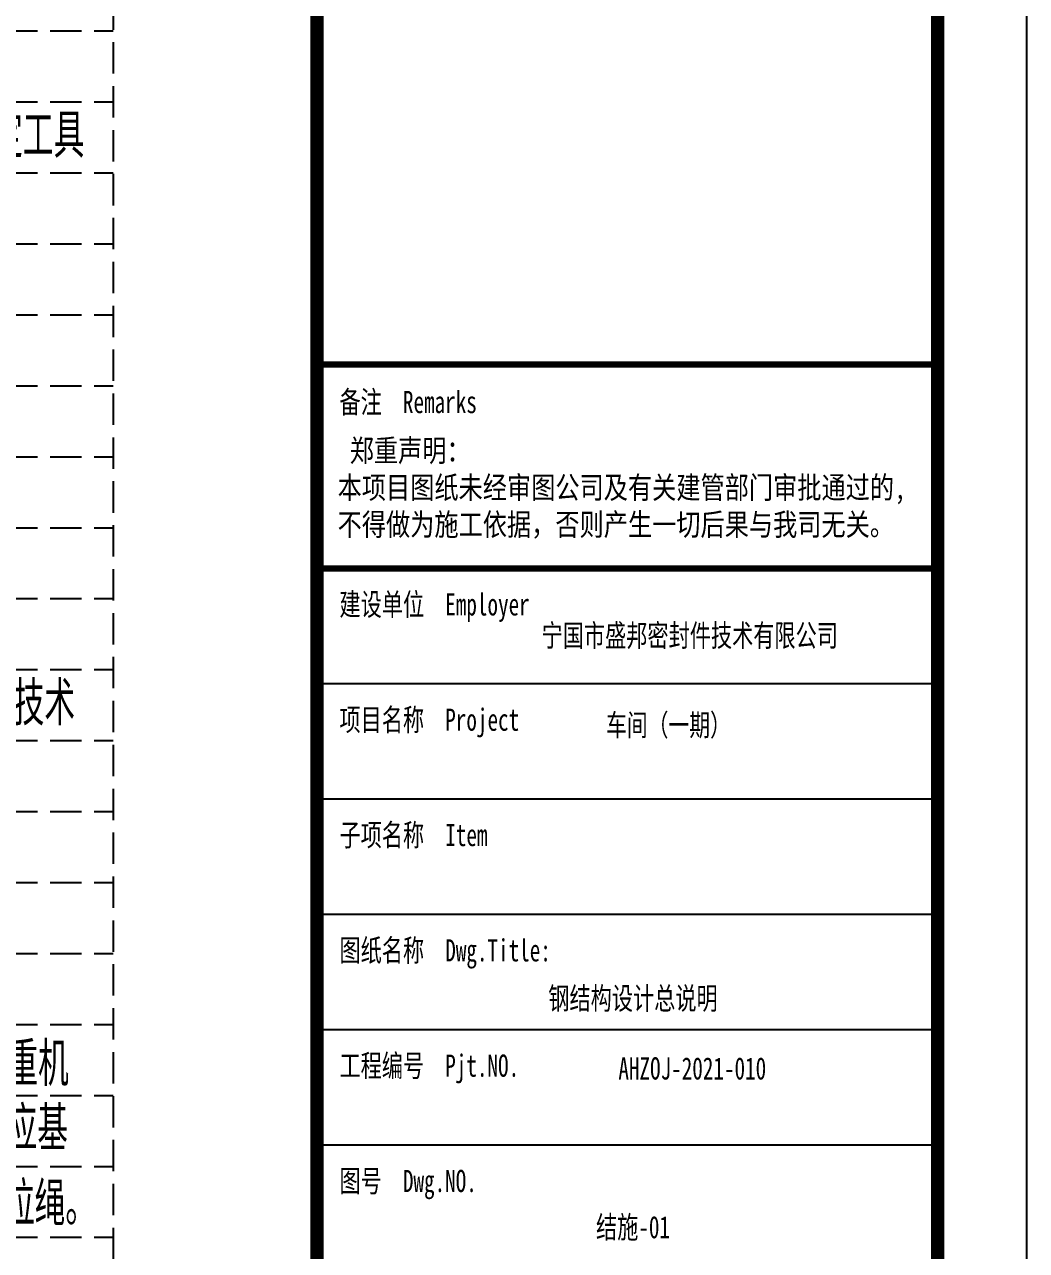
# Model space of a CAD drawing. Extents: x -89996 to 1006241, y -2176 to 440573.
# Drawn here: x 11357 to 19346, y 141632 to 151405 of the extents above; entities that cross this region are included whole.
import ezdxf
from ezdxf.enums import TextEntityAlignment as Align

# ---------------------------------------------------------------- set-up
doc = ezdxf.new("R2010")
doc.units = 0
doc.header["$LTSCALE"] = 1000
doc.header["$MEASUREMENT"] = 0
doc.linetypes.add('DASH', pattern=[0.35, 0.25, -0.1])
for name, color, linetype in [('BORDER', 7, 'Continuous'), ('NUM', 7, 'Continuous'), ('PUB_TITLE', 4, 'Continuous'), ('填充', 251, 'Continuous')]:
    doc.layers.add(name, color=color, linetype=linetype)
doc.styles.add('_gyy_title_ST', font='', dxfattribs={"width": 0.8})
doc.styles.add('TSSD_Norm', font='tssdeng.shx', dxfattribs={"bigfont": 'hztxt.shx'})
doc.styles.get('_gyy_title_ST').set_extended_font_data('SimSun')

msp = doc.modelspace()

# ---------------------------------------------------------------- linework, layer by layer
at = {"layer": 'BORDER', "const_width": 35.35}
msp.add_lwpolyline([(-38351.02, 131300.78), (-38351.02, 171886.64), (18638.87, 171886.64), (18638.87, 131300.78)], close=True, dxfattribs=at)
at = {"layer": 'PUB_TITLE'}
for p, q in [((18638.87, 148694.72), (13689.38, 148694.72)), ((18638.87, 146149.26), (13689.38, 146149.26)), ((18638.87, 145230.07), (13689.38, 145230.07)), ((18638.87, 144310.88), (13689.38, 144310.88)), ((18638.87, 143391.69), (13689.38, 143391.69)), ((18638.87, 142472.5), (13689.38, 142472.5))]:
    msp.add_line(p, q, dxfattribs=at)
msp.add_lwpolyline([(-40118.7, 130593.71), (-40118.7, 172593.71), (19345.94, 172593.71), (19345.94, 130593.71)], close=True, dxfattribs=at)
at = {"layer": 'PUB_TITLE', "const_width": 106.06}
msp.add_lwpolyline([(13689.38, 171886.64), (18638.87, 171886.64), (18638.87, 131300.78), (13689.38, 131300.78)], close=True, dxfattribs=at)
at = {"layer": 'PUB_TITLE', "const_width": 49.49}
for points in [[(13689.38, 148694.72), (18638.87, 148694.72)], [(13689.38, 147068.46), (18638.87, 147068.46)]]:
    msp.add_lwpolyline(points, dxfattribs=at)
at = {"layer": '填充', "linetype": 'DASH'}
for p, q in [((12065.09, 169113.08), (12065.09, 132641.09)), ((-3488.74, 151353.03), (12065.09, 151353.03)), ((-3488.74, 150787.37), (12065.09, 150787.37)), ((-3488.74, 150221.71), (12065.09, 150221.71)), ((-3488.74, 149656.06), (12065.09, 149656.06)), ((-3488.74, 149090.4), (12065.09, 149090.4)), ((-3488.74, 148524.75), (12065.09, 148524.75)), ((-3488.74, 147959.09), (12065.09, 147959.09)), ((-3488.74, 147393.43), (12065.09, 147393.43)), ((-3488.74, 146827.78), (12065.09, 146827.78)), ((-3488.74, 146262.12), (12065.09, 146262.12)), ((-3488.74, 145696.47), (12065.09, 145696.47)), ((-3488.74, 145130.81), (12065.09, 145130.81)), ((-3488.74, 144565.15), (12065.09, 144565.15)), ((-3488.74, 143999.5), (12065.09, 143999.5)), ((-3488.74, 143433.84), (12065.09, 143433.84)), ((-3488.74, 142868.19), (12065.09, 142868.19)), ((-3488.74, 142302.53), (12065.09, 142302.53)), ((-3488.74, 141736.87), (12065.09, 141736.87))]:
    msp.add_line(p, q, dxfattribs=at)

# ---------------------------------------------------------------- texts
at = {"layer": 'NUM', "style": 'TSSD_Norm', "width": 0.7}
for s, p in [('4、构件就位后临时固定前,不得松钩、解开吊装索具。构件固定后,应检查连接牢固和稳定情况,当连接确定安全可靠,才可拆除临时固定工具', (-3115.42, 150342.86)), ('4、起重机操作时，臂杆提升、下降、回转要平稳，不得在空中摇晃，同时要尽量避免紧急制动或冲击振动等现象发生。未采取可靠的技术', (-3115.42, 145817.61)), ('7、双机抬吊构件时，要根据起重机的起重能力进行合理的负荷分配(吊重质量不得超过两台起重机所允许起重量总和的75％,每一台起重机', (-3164.03, 142942.58)), ('的负荷量不宜超过其安全负荷量的80％)。操作时,必须在统一指挥下,动作协调,同时升降和移动,并使两台起重机的吊钩、滑车组均应基', (-2759.32, 142429.16)), ('本保持垂直状态。两台起重机的驾驶人员要相互密切配合，防止一台起重机失重，而使另一台起重机超载。起吊重型构件时应设牵拉绳。', (-2772.75, 141828.74))]:
    msp.add_text(s, height=350, dxfattribs=at).set_placement(p)
at = {"layer": 'PUB_TITLE', "style": '_gyy_title_ST', "width": 0.7}
for s, height, p in [('备注  Remarks', 176.7675, (13868.29, 148307.06)), ('建设单位  Employer', 176.7675, (13868.29, 146693.71)), ('项目名称  Project', 176.7675, (13868.29, 145774.52)), ('子项名称  Item', 176.767, (13868.29, 144855.33)), ('图纸名称  Dwg.Title:', 176.7675, (13868.29, 143936.13)), ('工程编号  Pjt.NO.', 176.7675, (13868.29, 143016.94)), ('图号  Dwg.NO.', 176.7675, (13868.29, 142097.75))]:
    msp.add_text(s, height=height, dxfattribs=at).set_placement(p)
at = {"layer": 'PUB_TITLE', "color": 2, "style": '_gyy_title_ST', "width": 0.7}
for s, height, p in [('宁国市盛邦密封件技术有限公司', 176.7675, (16661.1, 146538.21)), ('车间（一期）', 173.862, (16491.29, 145823.51))]:
    msp.add_text(s, height=height, dxfattribs=at).set_placement(p, align=Align.MIDDLE)
at = {"layer": 'PUB_TITLE', "color": 6, "style": '_gyy_title_ST', "width": 0.7}
for s, p in [('钢结构设计总说明', (16208.64, 143553.35)), ('结施-01', (16208.64, 141729.5))]:
    msp.add_text(s, height=176.767, dxfattribs=at).set_placement(p, align=Align.CENTER)
at = {"layer": 'PUB_TITLE', "color": 2, "style": '_gyy_title_ST', "width": 0.7}
msp.add_text('AHZOJ-2021-010', height=176.7675, dxfattribs=at).set_placement((16681.34, 142994.69), align=Align.CENTER)
at = {"layer": 'PUB_TITLE', "insert": (13853.52, 148096.95), "char_height": 176.7675, "width": 5656.5654, "attachment_point": 1, "style": '_gyy_title_ST'}
msp.add_mtext(' 郑重声明：\\P本项目图纸未经审图公司及有关建管部门审批通过的,\\P不得做为施工依据，否则产生一切后果与我司无关。', dxfattribs=at)

doc.saveas('drawing.dxf')
